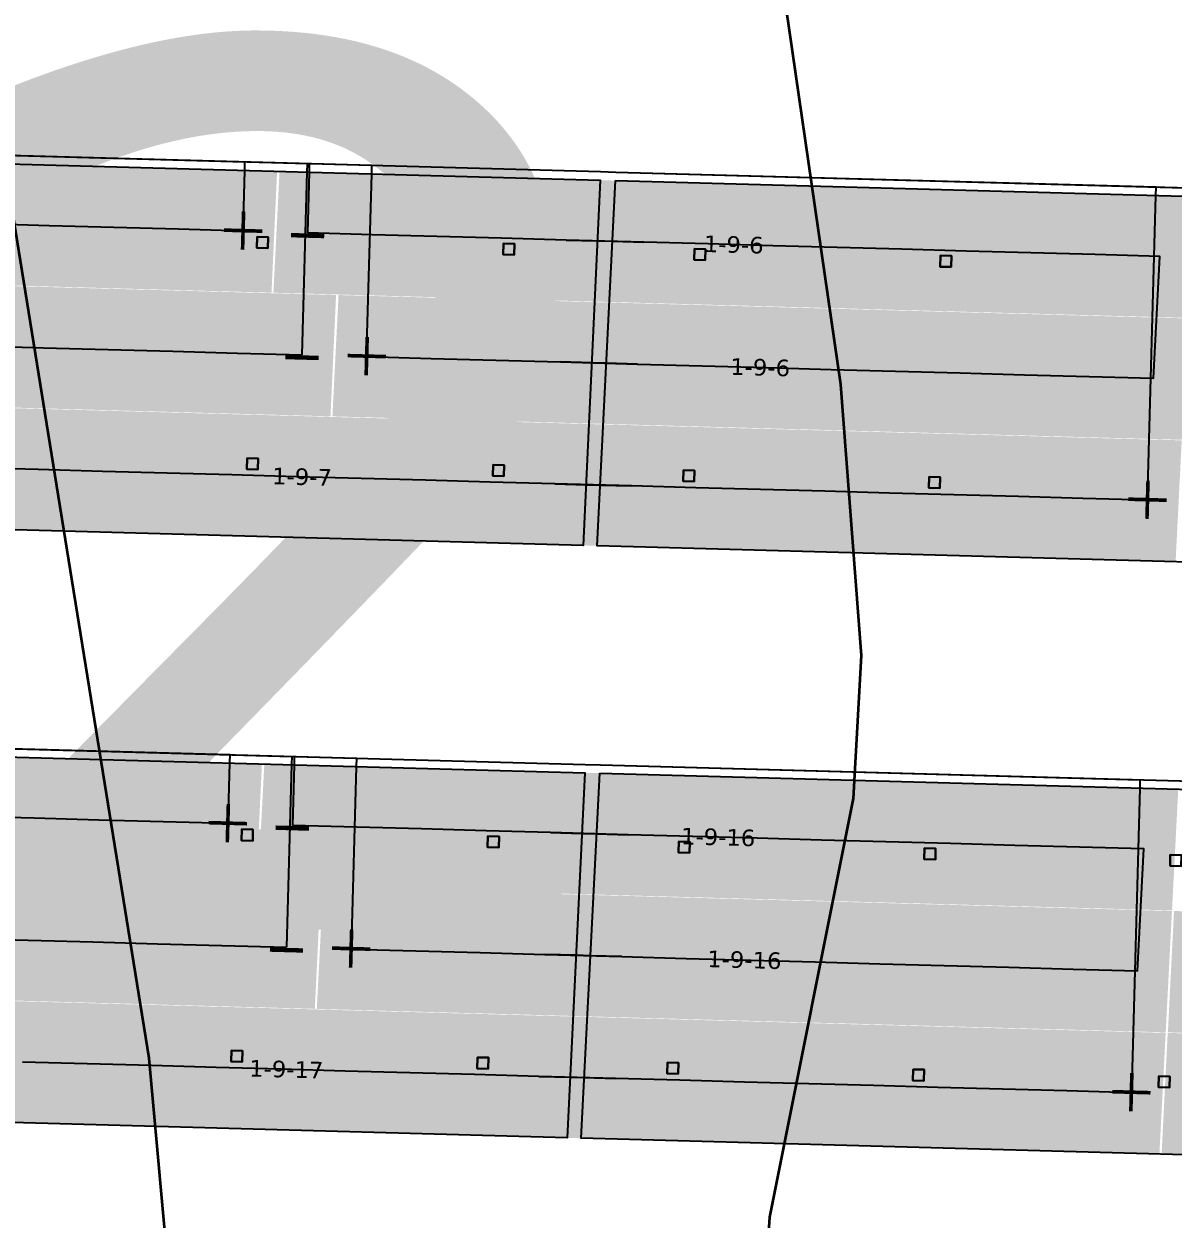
# Model space of a CAD drawing. Header units: metres. Extents: x 1477905 to 1478744, y 4202276 to 4202610.
# Drawn here: x 1478261.67 to 1478282.48, y 4202379.04 to 4202400.69 of the extents above; entities that cross this region are included whole.
import ezdxf

# ---------------------------------------------------------------- set-up
doc = ezdxf.new("R2010")
doc.units = ezdxf.units.M
doc.layers.add('Nouveau Terrain - CN - Courbes', color=22, linetype='Continuous', lineweight=0)
for name, color, linetype in [('PVcase DC Extensions', 170, 'Continuous'), ('PVcase Device Coloring', 7, 'Continuous'), ('PVcase Polarity Symbols', 7, 'Continuous'), ('PVcase Poles', 7, 'Continuous'), ('PVcase PV Modules (full frames)', 142, 'Continuous'), ('PVcase PV Modules (optimised)', 142, 'Continuous'), ('PVcase String Cables', 150, 'Continuous'), ('PVcase Stringing Numbers', 7, 'Continuous'), ('PVcase Strings', 92, 'Continuous'), ('PVCasePVAreaInfoNumbers', 1, 'Continuous')]:
    doc.layers.add(name, color=color, linetype=linetype)
doc.styles.get("Standard").update_dxf_attribs({"font": 'verdana.ttf'})
doc.styles.add('UBS-Style de texte', font='verdana.ttf')

# ---------------------------------------------------------------- blocks, each defined once
blk = doc.blocks.new('3P18@15DEG F FX ID1 PVBlock')
at = {"layer": 'PVcase PV Modules (optimised)', "color": 0}
blk.add_polyline3d([(0, 0, 1.773945735132677), (21.06698842950539, -0.5810537936249766, 1.773945735132684), (20.88445742833417, -7.198992669318528, 7.019385073192552e-15), (-0.1825310011712116, -6.617938875693552, 0)], close=True, dxfattribs=at)

msp = doc.modelspace()

# ---------------------------------------------------------------- hatches: boundary and pattern name
at = {"layer": 'PVcase Device Coloring', "true_color": 0x1eec00, "transparency": 33554582}
for points in [[(1478251.084950937, 4202398.439593007), (1478250.983785321, 4202396.241167466), (1478266.15206338, 4202395.822807455), (1478266.253228995, 4202398.021232996)], [(1478266.29784465, 4202398.020002441), (1478266.186716867, 4202395.821851669), (1478282.746284756, 4202395.365118149), (1478282.85741254, 4202397.563268921)], [(1478250.983341223, 4202396.231516782), (1478250.882175607, 4202394.033091241), (1478267.220236056, 4202393.582467175), (1478267.321401672, 4202395.780892716)], [(1478267.366017326, 4202395.77966216), (1478267.254889543, 4202393.581511388), (1478282.634669142, 4202393.157317899), (1478282.745796926, 4202395.355468672)], [(1478250.887454143, 4202394.023282722), (1478250.776326359, 4202391.825131949), (1478282.523053528, 4202390.949517651), (1478282.634181311, 4202393.147668423)], [(1478250.81749652, 4202387.706775548), (1478250.712389535, 4202385.508458715), (1478265.873321465, 4202385.09030132), (1478265.978428449, 4202387.288618153)], [(1478266.022272457, 4202387.28740888), (1478265.908593623, 4202385.089328469), (1478282.45790673, 4202384.632877791), (1478282.571585564, 4202386.830958202)], [(1478250.711928135, 4202385.498808509), (1478250.60682115, 4202383.300491676), (1478266.936968934, 4202382.85008585), (1478267.042075919, 4202385.048402683)], [(1478267.085919927, 4202385.047193411), (1478266.972241092, 4202382.849113), (1478282.343728866, 4202382.425148212), (1478282.457407701, 4202384.623228624)], [(1478282.494430294, 4202384.622207494), (1478282.38383983, 4202382.424041902), (1478298.912886723, 4202381.96815019), (1478299.023477187, 4202384.166315782)], [(1478250.611329573, 4202383.290704396), (1478250.497650739, 4202381.092623984), (1478282.229551002, 4202380.217418633), (1478282.343229837, 4202382.415499045)], [(1478282.38025243, 4202382.414477915), (1478282.269661966, 4202380.216312323), (1478313.990226326, 4202379.341419629), (1478314.10081679, 4202381.539585221)]]:
    msp.add_hatch(color=3, dxfattribs=at).paths.add_polyline_path(points, flags=0)

# ---------------------------------------------------------------- linework, layer by layer
at = {"layer": 'Nouveau Terrain - CN - Courbes', "linetype": 'Continuous', "lineweight": 35}
for points in [[(1478274.491827149, 4202368.884375897, 76), (1478275.174099239, 4202379.075493807, 76), (1478276.688279555, 4202386.659329978, 76), (1478276.832508674, 4202389.248323165, 76), (1478276.459085362, 4202394.157948919, 76), (1478275.122142897, 4202403.409268691, 76), (1478275.052039215, 4202406.263557786, 76), (1478276.401680697, 4202412.448980823, 76), (1478277.765750037, 4202417.86942627, 76), (1478278.28003969, 4202422.873244626, 76), (1478277.634686874, 4202428.01740756, 76), (1478275.605451529, 4202434.502783332, 76), (1478269.576517055, 4202449.296965529, 76), (1478268.865108078, 4202451.034245629, 76), (1478269.018018451, 4202452.190284532, 76), (1478269.787463394, 4202452.745082115, 76), (1478271.023649116, 4202453.089732643, 76), (1478272.949766463, 4202454.442999778, 76), (1478276.007202889, 4202457.539804964, 76), (1478277.906136663, 4202458.589296035, 76), (1478280.02114222, 4202459.728481387, 76), (1478286.967971817, 4202464.60246154, 76), (1478290.660439321, 4202467.606276185, 76), (1478293.105711075, 4202470.735649579, 76)], [(1478259.437868015, 4202334.445614603, 77), (1478266.489047366, 4202336.431801436, 77), (1478269.585561211, 4202341.289912271, 77), (1478270.161716645, 4202344.097907733, 77), (1478266.819093291, 4202357.256583123, 77), (1478263.504413528, 4202368.238781958, 77), (1478263.3185461, 4202369.548647243, 77), (1478263.704741648, 4202374.538049341, 77), (1478264.331110501, 4202377.634677306, 77), (1478263.9345107, 4202381.957326699, 77), (1478262.232380971, 4202392.503209556, 77), (1478260.920534888, 4202400.6297164, 77)]]:
    msp.add_polyline3d(points, dxfattribs=at)
at = {"layer": 'PVcase DC Extensions'}
for points in [[(1478271.486113456, 4202396.776295614, 78.86062329258188), (1478272.051558141, 4202396.760699943, 78.82166070343132), (1478272.326456111, 4202396.753117914, 78.8020539912867), (1478272.891159246, 4202396.737542699, 78.75350728661053)], [(1478272.779543631, 4202394.52974245, 78.16350388316275), (1478272.214840497, 4202394.545317668, 78.21205058857666), (1478271.949948426, 4202394.552623721, 78.23088252678833), (1478271.384503741, 4202394.56821939, 78.26984511519805)], [(1478271.282894027, 4202392.360143166, 77.67906693805), (1478271.848338712, 4202392.344547494, 77.64010434890089), (1478272.103224883, 4202392.337517417, 77.6220471848963), (1478272.667928017, 4202392.321942201, 77.57350047996754)], [(1478271.206783396, 4202386.043805701, 78.87113040089292), (1478271.771954232, 4202386.028217584, 78.82837601340891), (1478272.043364134, 4202386.020731761, 78.80414077982917), (1478272.607851071, 4202386.005162508, 78.75313983325)], [(1478272.493673207, 4202383.797432929, 78.16336231386299), (1478271.929186271, 4202383.813002182, 78.21436326044216), (1478271.666385847, 4202383.820250546, 78.23788395527299), (1478271.101215011, 4202383.835838662, 78.28063834254647)], [(1478270.995646626, 4202381.627871622, 77.69014628415842), (1478271.560817462, 4202381.612283505, 77.64739189663284), (1478271.815008407, 4202381.605272603, 77.62458574107616), (1478272.379495344, 4202381.58970335, 77.5735847947489)]]:
    msp.add_polyline3d(points, dxfattribs=at)
at = {"layer": 'PVcase Poles'}
for points in [[(1478265.888481296, 4202396.634762306, 75.69520534668729), (1478265.893995448, 4202396.834686277, 75.69520534668729), (1478265.893995448, 4202396.834686277, 79.22003914864058), (1478265.888481296, 4202396.634762306, 79.16632233345072), (1478265.888481296, 4202396.634762306, 75.69520534668729), (1478266.088405267, 4202396.629248153, 75.69520534668729), (1478266.088405267, 4202396.629248153, 79.15254635216309), (1478265.888481296, 4202396.634762306, 79.16632233345072), (1478266.088405267, 4202396.629248153, 79.15254635216309), (1478266.093919419, 4202396.829172125, 79.20626316735293), (1478266.093919419, 4202396.829172125, 75.69520534668729), (1478266.088405267, 4202396.629248153, 75.69520534668729), (1478266.093919419, 4202396.829172125, 75.69520534668729), (1478265.893995448, 4202396.834686277, 75.69520534668729), (1478266.093919419, 4202396.829172125, 75.69520534668729), (1478266.093919419, 4202396.829172125, 79.20626316735293), (1478265.893995448, 4202396.834686277, 79.22003914864058)], [(1478270.345222561, 4202396.511839828, 75.38963952060847), (1478270.350736714, 4202396.711763799, 75.38963952060847), (1478270.350736714, 4202396.711763799, 78.91294248611875), (1478270.345222561, 4202396.511839828, 78.8592256709289), (1478270.345222561, 4202396.511839828, 75.38963952060847), (1478270.545146532, 4202396.506325675, 75.38963952060847), (1478270.545146532, 4202396.506325675, 78.84544968964126), (1478270.345222561, 4202396.511839828, 78.8592256709289), (1478270.545146532, 4202396.506325675, 78.84544968964126), (1478270.550660684, 4202396.706249647, 78.89916650483111), (1478270.550660684, 4202396.706249647, 75.38963952060847), (1478270.545146532, 4202396.506325675, 75.38963952060847), (1478270.550660684, 4202396.706249647, 75.38963952060847), (1478270.350736714, 4202396.711763799, 75.38963952060847), (1478270.550660684, 4202396.706249647, 75.38963952060847), (1478270.550660684, 4202396.706249647, 78.89916650483111), (1478270.350736714, 4202396.711763799, 78.91294248611875)], [(1478273.807366397, 4202396.416349586, 75.15224450205777), (1478273.812880549, 4202396.616273558, 75.15224450205777), (1478273.812880549, 4202396.616273558, 78.64827419650487), (1478273.807366397, 4202396.416349586, 78.59448684207152), (1478273.807366397, 4202396.416349586, 75.15224450205777), (1478274.007290367, 4202396.410835434, 75.15224450205777), (1478274.007290367, 4202396.410835434, 78.57729966984452), (1478273.807366397, 4202396.416349586, 78.59448684207152), (1478274.007290367, 4202396.410835434, 78.57729966984452), (1478274.01280452, 4202396.610759405, 78.63108702427787), (1478274.01280452, 4202396.610759405, 75.15224450205777), (1478274.007290367, 4202396.410835434, 75.15224450205777), (1478274.01280452, 4202396.610759405, 75.15224450205777), (1478273.812880549, 4202396.616273558, 75.15224450205777), (1478274.01280452, 4202396.610759405, 75.15224450205777), (1478274.01280452, 4202396.610759405, 78.63108702427787), (1478273.812880549, 4202396.616273558, 78.64827419650487)], [(1478278.258262883, 4202396.293588315, 74.82394346450528), (1478278.263777036, 4202396.493512287, 74.82394346450528), (1478278.263777036, 4202396.493512287, 78.26563711679805), (1478278.258262883, 4202396.293588315, 78.21184976236468), (1478278.258262883, 4202396.293588315, 74.82394346450528), (1478278.458186854, 4202396.288074163, 74.82394346450528), (1478278.458186854, 4202396.288074163, 78.1946625901377), (1478278.258262883, 4202396.293588315, 78.21184976236468), (1478278.458186854, 4202396.288074163, 78.1946625901377), (1478278.463701006, 4202396.487998134, 78.24844994457105), (1478278.463701006, 4202396.487998134, 74.82394346450528), (1478278.458186854, 4202396.288074163, 74.82394346450528), (1478278.463701006, 4202396.487998134, 74.82394346450528), (1478278.263777036, 4202396.493512287, 74.82394346450528), (1478278.463701006, 4202396.487998134, 74.82394346450528), (1478278.463701006, 4202396.487998134, 78.24844994457105), (1478278.263777036, 4202396.493512287, 78.26563711679805)], [(1478265.704069756, 4202392.627323261, 75.75111028399824), (1478265.709583908, 4202392.827247233, 75.75111028399824), (1478265.709583908, 4202392.827247233, 78.14783543204108), (1478265.704069756, 4202392.627323261, 78.09411861685123), (1478265.704069756, 4202392.627323261, 75.75111028399824), (1478265.903993727, 4202392.621809109, 75.75111028399824), (1478265.903993727, 4202392.621809109, 78.08034263556358), (1478265.704069756, 4202392.627323261, 78.09411861685123), (1478265.903993727, 4202392.621809109, 78.08034263556358), (1478265.909507879, 4202392.821733081, 78.13405945075344), (1478265.909507879, 4202392.821733081, 75.75111028399824), (1478265.903993727, 4202392.621809109, 75.75111028399824), (1478265.909507879, 4202392.821733081, 75.75111028399824), (1478265.709583908, 4202392.827247233, 75.75111028399824), (1478265.909507879, 4202392.821733081, 75.75111028399824), (1478265.909507879, 4202392.821733081, 78.13405945075344), (1478265.709583908, 4202392.827247233, 78.14783543204108)], [(1478270.160811021, 4202392.504400783, 75.44167463380818), (1478270.166325174, 4202392.704324755, 75.44167463380818), (1478270.166325174, 4202392.704324755, 77.84073876949063), (1478270.160811021, 4202392.504400783, 77.78702195430078), (1478270.160811021, 4202392.504400783, 75.44167463380818), (1478270.360734992, 4202392.498886631, 75.44167463380818), (1478270.360734992, 4202392.498886631, 77.77324597301315), (1478270.160811021, 4202392.504400783, 77.78702195430078), (1478270.360734992, 4202392.498886631, 77.77324597301315), (1478270.366249145, 4202392.698810603, 77.82696278820299), (1478270.366249145, 4202392.698810603, 75.44167463380818), (1478270.360734992, 4202392.498886631, 75.44167463380818), (1478270.366249145, 4202392.698810603, 75.44167463380818), (1478270.166325174, 4202392.704324755, 75.44167463380818), (1478270.366249145, 4202392.698810603, 75.44167463380818), (1478270.366249145, 4202392.698810603, 77.82696278820299), (1478270.166325174, 4202392.704324755, 77.84073876949063)], [(1478273.604795142, 4202392.409411409, 75.20199407761773), (1478273.610309294, 4202392.609335381, 75.20199407761773), (1478273.610309294, 4202392.609335381, 77.57747661780027), (1478273.604795142, 4202392.409411409, 77.52368926336692), (1478273.604795142, 4202392.409411409, 75.20199407761773), (1478273.804719113, 4202392.403897257, 75.20199407761773), (1478273.804719113, 4202392.403897257, 77.50650209113992), (1478273.604795142, 4202392.409411409, 77.52368926336692), (1478273.804719113, 4202392.403897257, 77.50650209113992), (1478273.810233265, 4202392.603821228, 77.56028944557328), (1478273.810233265, 4202392.603821228, 75.20199407761773), (1478273.804719113, 4202392.403897257, 75.20199407761773), (1478273.810233265, 4202392.603821228, 75.20199407761773), (1478273.610309294, 4202392.609335381, 75.20199407761773), (1478273.810233265, 4202392.603821228, 75.20199407761773), (1478273.810233265, 4202392.603821228, 77.56028944557328), (1478273.610309294, 4202392.609335381, 77.57747661780027)], [(1478278.055691629, 4202392.286650138, 74.86345143244085), (1478278.061205781, 4202392.48657411, 74.86345143244085), (1478278.061205781, 4202392.48657411, 77.19483953809345), (1478278.055691629, 4202392.286650138, 77.1410521836601), (1478278.055691629, 4202392.286650138, 74.86345143244085), (1478278.255615599, 4202392.281135986, 74.86345143244085), (1478278.255615599, 4202392.281135986, 77.1238650114331), (1478278.055691629, 4202392.286650138, 77.1410521836601), (1478278.255615599, 4202392.281135986, 77.1238650114331), (1478278.261129752, 4202392.481059957, 77.17765236586645), (1478278.261129752, 4202392.481059957, 74.86345143244085), (1478278.255615599, 4202392.281135986, 74.86345143244085), (1478278.261129752, 4202392.481059957, 74.86345143244085), (1478278.061205781, 4202392.48657411, 74.86345143244085), (1478278.261129752, 4202392.481059957, 74.86345143244085), (1478278.261129752, 4202392.481059957, 77.17765236586645), (1478278.061205781, 4202392.48657411, 77.19483953809345)], [(1478265.611457371, 4202385.902208787, 75.82054846016436), (1478265.616971523, 4202386.102132759, 75.82054846016436), (1478265.616971523, 4202386.102132759, 79.26804642139402), (1478265.611457371, 4202385.902208787, 79.21430357807394), (1478265.611457371, 4202385.902208787, 75.82054846016436), (1478265.811381341, 4202385.896694635, 75.82054846016436), (1478265.811381341, 4202385.896694635, 79.199179607846), (1478265.611457371, 4202385.902208787, 79.21430357807394), (1478265.811381341, 4202385.896694635, 79.199179607846), (1478265.816895494, 4202386.096618607, 79.2529224511661), (1478265.816895494, 4202386.096618607, 75.82054846016436), (1478265.811381341, 4202385.896694635, 75.82054846016436), (1478265.816895494, 4202386.096618607, 75.82054846016436), (1478265.616971523, 4202386.102132759, 75.82054846016436), (1478265.816895494, 4202386.096618607, 75.82054846016436), (1478265.816895494, 4202386.096618607, 79.2529224511661), (1478265.616971523, 4202386.102132759, 79.26804642139402)], [(1478270.066040197, 4202385.779345841, 75.48221739581969), (1478270.07155435, 4202385.979269813, 75.48221739581969), (1478270.07155435, 4202385.979269813, 78.93106342869086), (1478270.066040197, 4202385.779345841, 78.87732058537078), (1478270.066040197, 4202385.779345841, 75.48221739581969), (1478270.265964168, 4202385.773831689, 75.48221739581969), (1478270.265964168, 4202385.773831689, 78.86219661514285), (1478270.066040197, 4202385.779345841, 78.87732058537078), (1478270.265964168, 4202385.773831689, 78.86219661514285), (1478270.27147832, 4202385.97375566, 78.91593945846294), (1478270.27147832, 4202385.97375566, 75.48221739581969), (1478270.265964168, 4202385.773831689, 75.48221739581969), (1478270.27147832, 4202385.97375566, 75.48221739581969), (1478270.07155435, 4202385.979269813, 75.48221739581969), (1478270.27147832, 4202385.97375566, 75.48221739581969), (1478270.27147832, 4202385.97375566, 78.91593945846294), (1478270.07155435, 4202385.979269813, 78.93106342869086)], [(1478273.523437321, 4202385.68398652, 75.21830476886996), (1478273.528951474, 4202385.883910492, 75.21830476886996), (1478273.528951474, 4202385.883910492, 78.64390364883826), (1478273.523437321, 4202385.68398652, 78.59009569392141), (1478273.523437321, 4202385.68398652, 75.21830476886996), (1478273.723361292, 4202385.678472368, 75.21830476886996), (1478273.723361292, 4202385.678472368, 78.57203272186723), (1478273.523437321, 4202385.68398652, 78.59009569392141), (1478273.723361292, 4202385.678472368, 78.57203272186723), (1478273.728875444, 4202385.87839634, 78.62584067678408), (1478273.728875444, 4202385.87839634, 75.21830476886996), (1478273.723361292, 4202385.678472368, 75.21830476886996), (1478273.728875444, 4202385.87839634, 75.21830476886996), (1478273.528951474, 4202385.883910492, 75.21830476886996), (1478273.728875444, 4202385.87839634, 75.21830476886996), (1478273.728875444, 4202385.87839634, 78.62584067678408), (1478273.528951474, 4202385.883910492, 78.64390364883826)], [(1478277.972629773, 4202385.561272249, 74.849744446118), (1478277.978143926, 4202385.76119622, 74.849744446118), (1478277.978143926, 4202385.76119622, 78.24192264331506), (1478277.972629773, 4202385.561272249, 78.18811468839822), (1478277.972629773, 4202385.561272249, 74.849744446118), (1478278.172553744, 4202385.555758096, 74.849744446118), (1478278.172553744, 4202385.555758096, 78.17005171634403), (1478277.972629773, 4202385.561272249, 78.18811468839822), (1478278.172553744, 4202385.555758096, 78.17005171634403), (1478278.178067897, 4202385.755682068, 78.22385967126088), (1478278.178067897, 4202385.755682068, 74.849744446118), (1478278.172553744, 4202385.555758096, 74.849744446118), (1478278.178067897, 4202385.755682068, 74.849744446118), (1478277.978143926, 4202385.76119622, 74.849744446118), (1478278.178067897, 4202385.755682068, 74.849744446118), (1478278.178067897, 4202385.755682068, 78.22385967126088), (1478277.978143926, 4202385.76119622, 78.24192264331506)], [(1478282.421822226, 4202385.438557976, 74.42794164232667), (1478282.427336378, 4202385.638481948, 74.42794164232667), (1478282.427336378, 4202385.638481948, 77.83994163751979), (1478282.421822226, 4202385.438557976, 77.78613368260294), (1478282.421822226, 4202385.438557976, 74.42794164232667), (1478282.621746197, 4202385.433043824, 74.42794164232667), (1478282.621746197, 4202385.433043824, 77.76807071054876), (1478282.421822226, 4202385.438557976, 77.78613368260294), (1478282.621746197, 4202385.433043824, 77.76807071054876), (1478282.627260349, 4202385.632967795, 77.8218786654656), (1478282.627260349, 4202385.632967795, 74.42794164232667), (1478282.621746197, 4202385.433043824, 74.42794164232667), (1478282.627260349, 4202385.632967795, 74.42794164232667), (1478282.427336378, 4202385.638481948, 74.42794164232667), (1478282.627260349, 4202385.632967795, 74.42794164232667), (1478282.627260349, 4202385.632967795, 77.8218786654656), (1478282.427336378, 4202385.638481948, 77.83994163751979)], [(1478265.419861237, 4202381.894967903, 75.86813577570847), (1478265.425375389, 4202382.094891875, 75.86813577570847), (1478265.425375389, 4202382.094891875, 78.196361982322), (1478265.419861237, 4202381.894967903, 78.14261913900192), (1478265.419861237, 4202381.894967903, 75.86813577570847), (1478265.619785208, 4202381.889453751, 75.86813577570847), (1478265.619785208, 4202381.889453751, 78.12749516877399), (1478265.419861237, 4202381.894967903, 78.14261913900192), (1478265.619785208, 4202381.889453751, 78.12749516877399), (1478265.62529936, 4202382.089377723, 78.18123801209408), (1478265.62529936, 4202382.089377723, 75.86813577570847), (1478265.619785208, 4202381.889453751, 75.86813577570847), (1478265.62529936, 4202382.089377723, 75.86813577570847), (1478265.425375389, 4202382.094891875, 75.86813577570847), (1478265.62529936, 4202382.089377723, 75.86813577570847), (1478265.62529936, 4202382.089377723, 78.18123801209408), (1478265.425375389, 4202382.094891875, 78.196361982322)], [(1478269.874444064, 4202381.772104957, 75.48914113899878), (1478269.879958216, 4202381.972028929, 75.48914113899878), (1478269.879958216, 4202381.972028929, 77.85937898961885), (1478269.874444064, 4202381.772104957, 77.80563614629877), (1478269.874444064, 4202381.772104957, 75.48914113899878), (1478270.074368034, 4202381.766590805, 75.48914113899878), (1478270.074368034, 4202381.766590805, 77.79051217607083), (1478269.874444064, 4202381.772104957, 77.80563614629877), (1478270.074368034, 4202381.766590805, 77.79051217607083), (1478270.079882187, 4202381.966514776, 77.84425501939093), (1478270.079882187, 4202381.966514776, 75.48914113899878), (1478270.074368034, 4202381.766590805, 75.48914113899878), (1478270.079882187, 4202381.966514776, 75.48914113899878), (1478269.879958216, 4202381.972028929, 75.48914113899878), (1478270.079882187, 4202381.966514776, 75.48914113899878), (1478270.079882187, 4202381.966514776, 77.84425501939093), (1478269.879958216, 4202381.972028929, 77.85937898961885)], [(1478273.316215839, 4202381.677176602, 75.19498690464181), (1478273.321729991, 4202381.877100574, 75.19498690464181), (1478273.321729991, 4202381.877100574, 77.57351602691618), (1478273.316215839, 4202381.677176602, 77.51970807199933), (1478273.316215839, 4202381.677176602, 75.19498690464181), (1478273.51613981, 4202381.67166245, 75.19498690464181), (1478273.51613981, 4202381.67166245, 77.50164509994515), (1478273.316215839, 4202381.677176602, 77.51970807199933), (1478273.51613981, 4202381.67166245, 77.50164509994515), (1478273.521653962, 4202381.871586422, 77.555453054862), (1478273.521653962, 4202381.871586422, 75.19498690464181), (1478273.51613981, 4202381.67166245, 75.19498690464181), (1478273.521653962, 4202381.871586422, 75.19498690464181), (1478273.321729991, 4202381.877100574, 75.19498690464181), (1478273.521653962, 4202381.871586422, 75.19498690464181), (1478273.521653962, 4202381.871586422, 77.555453054862), (1478273.321729991, 4202381.877100574, 77.57351602691618)], [(1478277.765408291, 4202381.55446233, 74.80358099881347), (1478277.770922443, 4202381.754386302, 74.80358099881347), (1478277.770922443, 4202381.754386302, 77.17153502139298), (1478277.765408291, 4202381.55446233, 77.11772706647614), (1478277.765408291, 4202381.55446233, 74.80358099881347), (1478277.965332262, 4202381.548948178, 74.80358099881347), (1478277.965332262, 4202381.548948178, 77.09966409442195), (1478277.765408291, 4202381.55446233, 77.11772706647614), (1478277.965332262, 4202381.548948178, 77.09966409442195), (1478277.970846414, 4202381.74887215, 77.1534720493388), (1478277.970846414, 4202381.74887215, 74.80358099881347), (1478277.965332262, 4202381.548948178, 74.80358099881347), (1478277.970846414, 4202381.74887215, 74.80358099881347), (1478277.770922443, 4202381.754386302, 74.80358099881347), (1478277.970846414, 4202381.74887215, 74.80358099881347), (1478277.970846414, 4202381.74887215, 77.1534720493388), (1478277.770922443, 4202381.754386302, 77.17153502139298)], [(1478282.214600743, 4202381.431748058, 74.39244495158758), (1478282.220114896, 4202381.631672029, 74.39244495158758), (1478282.220114896, 4202381.631672029, 76.76955401561699), (1478282.214600743, 4202381.431748058, 76.71574606070014), (1478282.214600743, 4202381.431748058, 74.39244495158758), (1478282.414524714, 4202381.426233905, 74.39244495158758), (1478282.414524714, 4202381.426233905, 76.69768308864596), (1478282.214600743, 4202381.431748058, 76.71574606070014), (1478282.414524714, 4202381.426233905, 76.69768308864596), (1478282.420038866, 4202381.626157877, 76.75149104356281), (1478282.420038866, 4202381.626157877, 74.39244495158758), (1478282.414524714, 4202381.426233905, 74.39244495158758), (1478282.420038866, 4202381.626157877, 74.39244495158758), (1478282.220114896, 4202381.631672029, 74.39244495158758), (1478282.420038866, 4202381.626157877, 74.39244495158758), (1478282.420038866, 4202381.626157877, 76.75149104356281), (1478282.220114896, 4202381.631672029, 76.76955401561699)]]:
    msp.add_polyline3d(points, dxfattribs=at)
at = {"layer": 'PVcase String Cables'}
for points in [[(1478198.077150993, 4202400.051671227, 82.4344724323605), (1478197.653434403, 4202400.063357859, 82.44631280451883), (1478197.653434403, 4202400.063357859, 79.01792966837591), (1478196.495855654, 4202400.095285323, 79.04914734334491), (1478196.422186213, 4202397.412268665, 78.99032250332476), (1478196.348516772, 4202394.729252008, 78.93487078461047), (1478196.274847331, 4202392.046235351, 78.88043313743755), (1478196.20117789, 4202389.363218693, 78.82818055881437), (1478197.360476769, 4202389.331243786, 78.7938298726149), (1478197.360476769, 4202389.331243786, 82.22284856534971), (1478207.869870864, 4202389.041381605, 81.9114971983609), (1478208.119682573, 4202389.034491487, 81.90408756729957), (1478229.178830289, 4202388.45365396, 81.3291525856477), (1478229.42997236, 4202388.446727148, 81.32242218914409), (1478250.488723002, 4202387.865900573, 80.7331116535981), (1478250.82466167, 4202387.856634966, 80.71148279895014), (1478265.395172799, 4202387.454762119, 79.60924390641031), (1478265.391037184, 4202387.304819136, 79.60901472616615), (1478265.360704122, 4202386.205047852, 79.31337816347273)], [(1478198.077150993, 4202400.051671227, 82.4344724323605), (1478197.653434403, 4202400.063357859, 82.44631280451883), (1478197.653434403, 4202400.063357859, 79.01792966837591), (1478196.495855654, 4202400.095285323, 79.04914734334491), (1478196.422186213, 4202397.412268665, 78.99032250332476), (1478196.348516772, 4202394.729252008, 78.93487078461047), (1478196.274847331, 4202392.046235351, 78.88043313743755), (1478196.20117789, 4202389.363218693, 78.82818055881437), (1478197.360476769, 4202389.331243786, 78.7938298726149), (1478197.360476769, 4202389.331243786, 82.22284856534971), (1478207.869870864, 4202389.041381605, 81.9114971983609), (1478208.119682573, 4202389.034491487, 81.90408756729957), (1478229.178830289, 4202388.45365396, 81.3291525856486), (1478229.42997236, 4202388.446727149, 81.322422189145), (1478250.488723002, 4202387.865900574, 80.73311165359901), (1478250.82466167, 4202387.856634967, 80.71148279895351), (1478266.519752706, 4202387.423744805, 79.52417100119361), (1478266.515617092, 4202387.27380182, 79.52394182094302), (1478266.424351592, 4202383.964832382, 78.63443655246488)], [(1478198.077150993, 4202400.051671227, 82.4344724323605), (1478197.653434403, 4202400.063357859, 82.44631280451883), (1478197.653434403, 4202400.063357859, 79.01792966837591), (1478196.495855654, 4202400.095285323, 79.04914734334491), (1478196.422186213, 4202397.412268665, 78.99032250333144), (1478196.348516772, 4202394.729252008, 78.93487078461047), (1478196.274847331, 4202392.046235351, 78.88043313743755), (1478196.20117789, 4202389.363218693, 78.82818055882113), (1478197.360476769, 4202389.331243786, 78.7938298726149), (1478197.360476769, 4202389.331243786, 82.22284856534971), (1478207.869870864, 4202389.041381603, 81.91149719835896), (1478208.119682572, 4202389.034491485, 81.90408756730415), (1478229.178830289, 4202388.453653954, 81.32915258564874), (1478229.42997236, 4202388.446727143, 81.32242218914512), (1478250.488723002, 4202387.865900563, 80.73311165360107), (1478250.82466167, 4202387.856634957, 80.71148279895168), (1478271.831672875, 4202387.277235416, 79.12233163175424), (1478272.107953046, 4202387.269615264, 79.09774068991116), (1478293.089544215, 4202386.690916839, 77.2020705859314), (1478293.339238852, 4202386.68402995, 77.17978794884039), (1478297.380639609, 4202386.572563082, 76.83608099701873), (1478297.376503995, 4202386.422620102, 76.83579155439061), (1478297.346170932, 4202385.322848818, 76.53993327863292)], [(1478198.077150993, 4202400.051671227, 82.4344724323605), (1478197.653434403, 4202400.063357859, 82.44631280451883), (1478197.653434403, 4202400.063357859, 79.01792966837591), (1478196.495855654, 4202400.095285323, 79.04914734334491), (1478196.422186213, 4202397.412268665, 78.99032250332476), (1478196.348516772, 4202394.729252008, 78.93487078461047), (1478196.274847331, 4202392.046235351, 78.88043313743037), (1478196.20117789, 4202389.363218693, 78.82818055880762), (1478197.360476769, 4202389.331243786, 78.7938298726149), (1478197.360476769, 4202389.331243786, 82.22284856534971), (1478207.869870864, 4202389.041381603, 81.91149719835896), (1478208.119682572, 4202389.034491485, 81.90408756730415), (1478229.178830289, 4202388.453653954, 81.32915258564874), (1478229.42997236, 4202388.446727143, 81.32242218914512), (1478250.488723002, 4202387.865900563, 80.73311165360107), (1478250.82466167, 4202387.856634956, 80.71148279894832), (1478271.831672875, 4202387.277235415, 79.12233163175087), (1478272.107953046, 4202387.269615264, 79.09774068991116), (1478293.089544215, 4202386.690916839, 77.2020705859314), (1478293.339238852, 4202386.68402995, 77.17978794884039), (1478298.498835768, 4202386.541721839, 76.74098233783238), (1478298.494700154, 4202386.391778858, 76.74069289520425), (1478298.403434653, 4202383.08280942, 75.85052054104145)], [(1478198.077150993, 4202400.051671227, 82.4344724323605), (1478197.653434403, 4202400.063357859, 82.44631280451883), (1478197.653434403, 4202400.063357859, 79.01792966837591), (1478196.495855654, 4202400.095285323, 79.04914734334491), (1478196.422186213, 4202397.412268665, 78.99032250333144), (1478196.348516772, 4202394.729252007, 78.93487078459047), (1478196.274847331, 4202392.04623535, 78.8804331374196), (1478196.20117789, 4202389.363218692, 78.82818055880033), (1478197.360476769, 4202389.331243785, 78.7938298725941), (1478197.360476769, 4202389.331243785, 82.22284856534873), (1478207.869870864, 4202389.041381602, 81.91149719835798), (1478208.119682572, 4202389.034491484, 81.90408756730325), (1478229.178830289, 4202388.453653953, 81.32915258564786), (1478229.42997236, 4202388.446727142, 81.3224221891442), (1478250.488723002, 4202387.865900563, 80.73311165360107), (1478250.82466167, 4202387.856634956, 80.71148279894832), (1478271.831672875, 4202387.277235415, 79.12233163175087), (1478272.107953046, 4202387.269615264, 79.09774068991116), (1478293.089544215, 4202386.690916839, 77.2020705859314), (1478293.339238852, 4202386.68402995, 77.17978794884039), (1478299.667175425, 4202386.509497575, 76.64161915011414), (1478299.66303981, 4202386.359554594, 76.64132970748203), (1478299.57177431, 4202383.050585157, 75.75115735355197)], [(1478198.077150993, 4202400.051671227, 82.4344724323605), (1478197.653434403, 4202400.063357859, 82.44631280451883), (1478197.653434403, 4202400.063357859, 79.01792966837591), (1478196.495855654, 4202400.095285323, 79.04914734334491), (1478196.422186213, 4202397.412268665, 78.99032250333144), (1478196.348516772, 4202394.729252007, 78.93487078459047), (1478196.274847331, 4202392.04623535, 78.8804331374196), (1478196.20117789, 4202389.363218692, 78.82818055880033), (1478197.360476769, 4202389.331243785, 78.7938298725941), (1478197.360476769, 4202389.331243785, 82.22284856534873), (1478207.869870864, 4202389.041381602, 81.91149719835798), (1478208.119682572, 4202389.034491484, 81.90408756730325), (1478229.178830289, 4202388.453653953, 81.32915258564786), (1478229.42997236, 4202388.446727142, 81.3224221891442), (1478250.488723002, 4202387.865900563, 80.73311165360107), (1478250.82466167, 4202387.856634956, 80.71148279894832), (1478271.831672875, 4202387.277235415, 79.12233163175087), (1478272.107953046, 4202387.269615264, 79.09774068991116), (1478293.089544215, 4202386.690916839, 77.2020705859314), (1478293.339238852, 4202386.68402995, 77.17978794884039), (1478298.548979266, 4202386.540338819, 76.7367178093005), (1478298.544843652, 4202386.390395838, 76.73642836666839), (1478298.514510589, 4202385.290624554, 76.44057009089092)], [(1478198.077150993, 4202400.051671227, 82.4344724323605), (1478197.653434403, 4202400.063357859, 82.44631280451883), (1478197.653434403, 4202400.063357859, 79.01792966837591), (1478196.495855654, 4202400.095285323, 79.04914734334491), (1478196.422186213, 4202397.412268665, 78.99032250333144), (1478196.348516772, 4202394.729252008, 78.93487078461047), (1478196.274847331, 4202392.046235351, 78.88043313743755), (1478196.20117789, 4202389.363218693, 78.82818055882113), (1478197.360476769, 4202389.331243786, 78.7938298726149), (1478197.360476769, 4202389.331243786, 82.22284856534971), (1478207.869870864, 4202389.041381605, 81.9114971983609), (1478208.119682573, 4202389.034491487, 81.90408756729957), (1478229.178830289, 4202388.45365396, 81.3291525856486), (1478229.42997236, 4202388.446727149, 81.322422189145), (1478250.488723002, 4202387.865900573, 80.7331116535981), (1478250.82466167, 4202387.856634967, 80.71148279895351), (1478267.688968561, 4202387.391496375, 79.43572144868352), (1478267.684832947, 4202387.24155339, 79.43549226843264), (1478267.593567447, 4202383.932583952, 78.54598700007958)], [(1478198.077150993, 4202400.051671227, 82.4344724323605), (1478197.653434403, 4202400.063357859, 82.44631280451883), (1478197.653434403, 4202400.063357859, 79.01792966837591), (1478196.495855654, 4202400.095285323, 79.04914734334491), (1478196.422186213, 4202397.412268666, 78.99032250334474), (1478196.348516772, 4202394.729252009, 78.93487078463045), (1478196.274847331, 4202392.046235351, 78.88043313743037), (1478196.20117789, 4202389.363218694, 78.82818055882841), (1478197.360476769, 4202389.331243787, 78.7938298726357), (1478197.360476769, 4202389.331243787, 82.22284856535069), (1478207.869870864, 4202389.041381606, 81.911497198355), (1478208.119682573, 4202389.034491488, 81.90408756730045), (1478229.178830289, 4202388.45365396, 81.3291525856486), (1478229.42997236, 4202388.446727149, 81.322422189145), (1478250.488723002, 4202387.865900574, 80.73311165359901), (1478250.82466167, 4202387.856634967, 80.71148279895351), (1478266.564388653, 4202387.42251369, 79.52079435392088), (1478266.560253039, 4202387.272570706, 79.52056517367336), (1478266.529919977, 4202386.172799421, 79.22492861072784)], [(1478198.077150993, 4202400.051671227, 82.4344724323605), (1478197.653434403, 4202400.063357859, 82.44631280451883), (1478197.653434403, 4202400.063357859, 79.01792966837591), (1478196.495855654, 4202400.095285323, 79.04914734334491), (1478196.422186213, 4202397.412268665, 78.99032250332476), (1478196.348516772, 4202394.729252008, 78.93487078461047), (1478196.274847331, 4202392.046235351, 78.88043313743037), (1478196.20117789, 4202389.363218693, 78.82818055880762), (1478197.360476769, 4202389.331243786, 78.7938298726149), (1478197.360476769, 4202389.331243786, 82.22284856534971), (1478207.869870864, 4202389.041381603, 81.91149719835896), (1478208.119682572, 4202389.034491485, 81.90408756730415), (1478229.178830289, 4202388.453653955, 81.32915258564964), (1478229.42997236, 4202388.446727144, 81.32242218914604), (1478250.488723002, 4202387.865900565, 80.7331116536029), (1478250.82466167, 4202387.856634958, 80.71148279895505), (1478271.831672875, 4202387.277235417, 79.12233163174), (1478272.107953046, 4202387.269615266, 79.09774068991985), (1478293.089544215, 4202386.690916842, 77.20207058592341), (1478293.339238852, 4202386.684029953, 77.17978794883254), (1478313.637107809, 4202386.124189438, 75.45352542582212), (1478313.632972194, 4202385.974246451, 75.45323598318194), (1478313.480774256, 4202380.456078859, 73.96874955088634)], [(1478198.077150993, 4202400.051671227, 82.4344724323605), (1478197.653434403, 4202400.063357859, 82.44631280451883), (1478197.653434403, 4202400.063357859, 79.01792966837591), (1478196.495855654, 4202400.095285323, 79.04914734334491), (1478196.422186213, 4202397.412268665, 78.99032250333144), (1478196.348516772, 4202394.729252008, 78.93487078461047), (1478196.274847331, 4202392.046235351, 78.88043313743755), (1478196.20117789, 4202389.363218693, 78.82818055882113), (1478197.360476769, 4202389.331243786, 78.7938298726149), (1478197.360476769, 4202389.331243786, 82.22284856534971), (1478207.869870864, 4202389.041381604, 81.91149719835992), (1478208.119682572, 4202389.034491486, 81.90408756730503), (1478229.178830289, 4202388.453653957, 81.32915258564505), (1478229.42997236, 4202388.446727145, 81.32242218914135), (1478250.488723002, 4202387.865900568, 80.73311165359912), (1478250.82466167, 4202387.856634961, 80.71148279894754), (1478271.831672875, 4202387.277235421, 79.12233163173923), (1478272.107953046, 4202387.26961527, 79.09774068992057), (1478283.046038053, 4202386.967929259, 78.10949339372091), (1478283.041902439, 4202386.817986276, 78.1091668824912), (1478282.8897045, 4202381.299818684, 76.6239957419447)], [(1478198.077150993, 4202400.051671227, 82.4344724323605), (1478197.653434403, 4202400.063357859, 82.44631280451883), (1478197.653434403, 4202400.063357859, 79.01792966837591), (1478196.495855654, 4202400.095285323, 79.04914734334491), (1478196.422186213, 4202397.412268665, 78.99032250332476), (1478196.348516772, 4202394.729252008, 78.93487078461047), (1478196.274847331, 4202392.046235351, 78.88043313743755), (1478196.20117789, 4202389.363218693, 78.82818055881437), (1478197.360476769, 4202389.331243786, 78.7938298726149), (1478197.360476769, 4202389.331243786, 82.22284856534971), (1478207.869870864, 4202389.041381604, 81.91149719835992), (1478208.119682572, 4202389.034491486, 81.90408756730503), (1478229.178830289, 4202388.453653957, 81.32915258564505), (1478229.42997236, 4202388.446727145, 81.32242218914135), (1478250.488723002, 4202387.865900568, 80.73311165359912), (1478250.82466167, 4202387.856634961, 80.71148279894754), (1478271.831672875, 4202387.277235421, 79.12233163173923), (1478272.107953046, 4202387.26961527, 79.09774068992057), (1478281.878237036, 4202387.000138666, 78.21500328847544), (1478281.874101421, 4202386.850195684, 78.21467677725006), (1478281.721903483, 4202381.332028092, 76.72950563670356)], [(1478265.637201502, 4202396.937615895, 79.26364900864199), (1478265.667534565, 4202398.037387178, 79.55914239199714), (1478265.67167018, 4202398.187330185, 79.55933263166904), (1478251.091847406, 4202398.58945986, 80.56397136792472), (1478250.801496759, 4202398.597468092, 80.58329593028238), (1478229.757212344, 4202399.177895672, 81.5614688579154), (1478229.472419595, 4202399.18575061, 81.57351971058873), (1478208.413211702, 4202399.766589797, 82.14624457597033), (1478208.163336505, 4202399.773481667, 82.15262321301088), (1478198.077150993, 4202400.051671227, 82.4344724323605)], [(1478266.705374179, 4202394.697275614, 78.59226568803723), (1478266.796639679, 4202398.006245052, 79.4813401612666), (1478266.800775294, 4202398.156188061, 79.48153040094145), (1478251.091847406, 4202398.58945986, 80.56397136792472), (1478250.801496759, 4202398.597468093, 80.58329593028411), (1478229.757212344, 4202399.177895672, 81.5614688579154), (1478229.472419595, 4202399.18575061, 81.57351971058873), (1478208.413211702, 4202399.766589797, 82.14624457597033), (1478208.163336505, 4202399.773481667, 82.15262321301088), (1478198.077150993, 4202400.051671227, 82.4344724323605)], [(1478297.644310215, 4202396.054819949, 76.59042894123304), (1478297.674643277, 4202397.154591233, 76.88652392153281), (1478297.678778893, 4202397.304534256, 76.88687765166283), (1478293.643611324, 4202397.415829205, 77.26640786150179), (1478293.379222683, 4202397.423121372, 77.29131872002701), (1478272.389595594, 4202398.002041435, 79.09576634995207), (1478272.109037418, 4202398.009779578, 79.11575875649477), (1478251.091847406, 4202398.58945986, 80.56397136792472), (1478250.801496759, 4202398.597468093, 80.58329593028411), (1478229.757212344, 4202399.177895672, 81.5614688579154), (1478229.472419595, 4202399.18575061, 81.57351971058873), (1478208.413211702, 4202399.766589797, 82.14624457597033), (1478208.163336505, 4202399.773481667, 82.15262321301088), (1478198.077150993, 4202400.051671227, 82.4344724323605)], [(1478298.695372479, 4202393.814951595, 75.89105001904038), (1478298.786637979, 4202397.123921034, 76.78193456424776), (1478298.790773595, 4202397.273864058, 76.7822882943824), (1478293.643611324, 4202397.415829205, 77.2664078614799), (1478293.379222683, 4202397.423121373, 77.29131872003104), (1478272.389595594, 4202398.002041435, 79.09576634995207), (1478272.109037418, 4202398.009779579, 79.11575875649773), (1478251.091847406, 4202398.589459861, 80.56397136792768), (1478250.801496759, 4202398.597468093, 80.58329593028411), (1478229.757212344, 4202399.177895672, 81.5614688579154), (1478229.472419595, 4202399.18575061, 81.57351971058873), (1478208.413211702, 4202399.766589797, 82.14624457597033), (1478208.163336505, 4202399.773481667, 82.15262321301088), (1478198.077150993, 4202400.051671227, 82.4344724323605)], [(1478299.862778142, 4202393.782753092, 75.78124894916456), (1478299.954043642, 4202397.091722531, 76.67213349437196), (1478299.958179258, 4202397.241665555, 76.67248722450705), (1478293.643611324, 4202397.415829205, 77.26640786150179), (1478293.379222683, 4202397.423121373, 77.29131872003104), (1478272.389595594, 4202398.002041435, 79.09576634995207), (1478272.109037418, 4202398.009779579, 79.11575875649773), (1478251.091847406, 4202398.58945986, 80.56397136792472), (1478250.801496759, 4202398.597468093, 80.58329593028411), (1478229.757212344, 4202399.177895672, 81.5614688579154), (1478229.472419595, 4202399.18575061, 81.57351971058873), (1478208.413211702, 4202399.766589797, 82.14624457597033), (1478208.163336505, 4202399.773481667, 82.15262321301088), (1478198.077150993, 4202400.051671227, 82.4344724323605)], [(1478298.811715878, 4202396.022621446, 76.48062787139887), (1478298.842048941, 4202397.122392731, 76.77672285161324), (1478298.846184556, 4202397.272335755, 76.77707658174835), (1478293.643611324, 4202397.415829205, 77.2664078614799), (1478293.379222683, 4202397.423121373, 77.29131872003104), (1478272.389595594, 4202398.002041435, 79.09576634995207), (1478272.109037418, 4202398.009779579, 79.11575875649773), (1478251.091847406, 4202398.589459861, 80.56397136792768), (1478250.801496759, 4202398.597468093, 80.58329593028411), (1478229.757212344, 4202399.177895672, 81.5614688579154), (1478229.472419595, 4202399.18575061, 81.57351971058873), (1478208.413211702, 4202399.766589797, 82.14624457597033), (1478208.163336505, 4202399.773481667, 82.15262321301088), (1478198.077150993, 4202400.051671227, 82.4344724323605)], [(1478267.875156569, 4202394.665011558, 78.51166054483056), (1478267.96642207, 4202397.973980996, 79.40073501805993), (1478267.970557685, 4202398.123924005, 79.40092525773773), (1478251.091847406, 4202398.58945986, 80.56397136792472), (1478250.801496759, 4202398.597468093, 80.58329593028411), (1478229.757212344, 4202399.177895672, 81.5614688579154), (1478229.472419595, 4202399.18575061, 81.57351971058873), (1478208.413211702, 4202399.766589797, 82.14624457597033), (1478208.163336505, 4202399.773481667, 82.15262321301088), (1478198.077150993, 4202400.051671227, 82.4344724323605)], [(1478266.806983893, 4202396.905351839, 79.18304386546261), (1478266.837316956, 4202398.005123123, 79.47853724876018), (1478266.841452571, 4202398.155066131, 79.47872748843501), (1478251.091847406, 4202398.589459861, 80.56397136792768), (1478250.801496759, 4202398.597468093, 80.58329593028411), (1478229.757212344, 4202399.177895672, 81.5614688579154), (1478229.472419595, 4202399.18575061, 81.57351971058873), (1478208.413211702, 4202399.766589797, 82.14624457597033), (1478208.163336505, 4202399.773481667, 82.15262321301088), (1478198.077150993, 4202400.051671227, 82.4344724323605)], [(1478313.755302696, 4202391.188701206, 73.87405825835475), (1478313.907500634, 4202396.706868799, 75.35973236853327), (1478313.91163625, 4202396.85681183, 75.36008609867878), (1478293.643611324, 4202397.415829205, 77.2664078614799), (1478293.379222683, 4202397.423121373, 77.29131872003104), (1478272.389595594, 4202398.002041435, 79.09576634995207), (1478272.109037418, 4202398.009779579, 79.11575875649773), (1478251.091847406, 4202398.589459861, 80.56397136792768), (1478250.801496759, 4202398.597468093, 80.58329593028411), (1478229.757212344, 4202399.177895672, 81.5614688579154), (1478229.472419595, 4202399.18575061, 81.57351971058873), (1478208.413211702, 4202399.766589797, 82.14624457597033), (1478208.163336505, 4202399.773481667, 82.15262321301088), (1478198.077150993, 4202400.051671227, 82.4344724323605)], [(1478283.182162569, 4202392.03194651, 76.66960706953604), (1478283.334360507, 4202397.550114103, 78.15420960950055), (1478283.338496122, 4202397.700057118, 78.1545053392107), (1478272.389595594, 4202398.002041434, 79.09576634994804), (1478272.109037418, 4202398.009779578, 79.1157587565108), (1478251.091847406, 4202398.58945986, 80.56397136792472), (1478250.801496759, 4202398.597468092, 80.58329593028238), (1478229.757212344, 4202399.177895672, 81.5614688579154), (1478229.472419595, 4202399.18575061, 81.57351971058873), (1478208.413211702, 4202399.766589797, 82.14624457597033), (1478208.163336505, 4202399.773481666, 82.15262321300999), (1478198.077150993, 4202400.051671227, 82.4344724323605)], [(1478282.013914285, 4202392.064168253, 76.77003967052386), (1478282.166112223, 4202397.582335846, 78.25464221069714), (1478282.170247839, 4202397.732278861, 78.25493794040689), (1478272.389595594, 4202398.002041434, 79.09576634994804), (1478272.109037418, 4202398.009779578, 79.1157587565108), (1478251.091847406, 4202398.58945986, 80.56397136792472), (1478250.801496759, 4202398.597468092, 80.58329593028238), (1478229.757212344, 4202399.177895672, 81.5614688579154), (1478229.472419595, 4202399.18575061, 81.57351971058873), (1478208.413211702, 4202399.766589797, 82.14624457597033), (1478208.163336505, 4202399.773481666, 82.15262321300999), (1478198.077150993, 4202400.051671227, 82.4344724323605)]]:
    msp.add_polyline3d(points, dxfattribs=at)
at = {"layer": 'PVcase Strings'}
for points in [[(1478265.637201502, 4202396.937615895), (1478264.467419112, 4202396.969879951), (1478263.297636721, 4202397.002144007), (1478262.12785433, 4202397.034408063), (1478260.95807194, 4202397.066672119)], [(1478267.875156569, 4202394.665011558), (1478269.04493896, 4202394.632747502), (1478270.214721351, 4202394.600483446), (1478271.384503741, 4202394.56821939), (1478272.779543631, 4202394.52974245), (1478273.947791915, 4202394.497520706), (1478275.116040198, 4202394.465298963), (1478276.284288482, 4202394.433077219), (1478277.452536765, 4202394.400855476), (1478278.620785049, 4202394.368633732), (1478279.789033332, 4202394.336411988), (1478280.957281616, 4202394.304190245), (1478282.125529899, 4202394.271968502), (1478282.237145514, 4202396.479768751), (1478281.06889723, 4202396.511990495), (1478279.900648947, 4202396.544212238), (1478278.732400663, 4202396.576433982), (1478277.56415238, 4202396.608655726), (1478276.395904096, 4202396.640877469), (1478275.227655813, 4202396.673099212), (1478274.059407529, 4202396.705320955), (1478272.891159246, 4202396.737542699), (1478271.486113456, 4202396.776295614), (1478270.316331065, 4202396.808559671), (1478269.146548674, 4202396.840823727), (1478267.976766284, 4202396.873087782), (1478266.806983893, 4202396.905351839)], [(1478260.856462225, 4202394.858595895), (1478262.026244616, 4202394.826331838), (1478263.196027006, 4202394.794067782), (1478264.365809397, 4202394.761803727), (1478265.535591788, 4202394.72953967), (1478266.705374179, 4202394.697275614)], [(1478282.013914285, 4202392.064168253), (1478280.845666002, 4202392.096389997), (1478279.677417718, 4202392.12861174), (1478278.509169435, 4202392.160833484), (1478277.340921151, 4202392.193055227), (1478276.172672868, 4202392.22527697), (1478275.004424584, 4202392.257498714), (1478273.836176301, 4202392.289720457), (1478272.667928017, 4202392.321942201), (1478271.282894027, 4202392.360143166), (1478270.113111636, 4202392.392407223), (1478268.943329246, 4202392.424671278), (1478267.773546855, 4202392.456935334), (1478266.603764464, 4202392.489199391), (1478265.433982074, 4202392.521463446), (1478264.264199683, 4202392.553727503), (1478263.094417292, 4202392.585991559), (1478261.924634902, 4202392.618255614), (1478260.754852511, 4202392.650519671)], [(1478265.360704122, 4202386.205047852), (1478264.191488267, 4202386.237296282), (1478263.022272412, 4202386.269544712), (1478261.853056557, 4202386.301793143), (1478260.683840702, 4202386.334041573)], [(1478267.593567447, 4202383.932583952), (1478268.762783302, 4202383.900335522), (1478269.931999156, 4202383.868087091), (1478271.101215011, 4202383.835838662), (1478272.493673207, 4202383.797432929), (1478273.661474225, 4202383.765223522), (1478274.829275242, 4202383.733014114), (1478275.99707626, 4202383.700804708), (1478277.164877277, 4202383.6685953), (1478278.332678294, 4202383.636385893), (1478279.500479312, 4202383.604176485), (1478280.668280329, 4202383.571967077), (1478281.836081346, 4202383.539757671), (1478281.95025921, 4202385.74748725), (1478280.782458193, 4202385.779696656), (1478279.614657175, 4202385.811906064), (1478278.446856158, 4202385.844115471), (1478277.279055141, 4202385.876324879), (1478276.111254123, 4202385.908534287), (1478274.943453106, 4202385.940743693), (1478273.775652088, 4202385.972953101), (1478272.607851071, 4202386.005162508), (1478271.206783396, 4202386.043805701), (1478270.037567541, 4202386.076054131), (1478268.868351687, 4202386.108302562), (1478267.699135832, 4202386.140550992), (1478266.529919977, 4202386.172799421)], [(1478260.578272317, 4202384.126074534), (1478261.747488172, 4202384.093826104), (1478262.916704027, 4202384.061577673), (1478264.085919882, 4202384.029329243), (1478265.255135737, 4202383.997080813), (1478266.424351592, 4202383.964832382)], [(1478281.721903483, 4202381.332028092), (1478280.554102465, 4202381.364237498), (1478279.386301448, 4202381.396446906), (1478278.21850043, 4202381.428656314), (1478277.050699413, 4202381.460865721), (1478275.882898396, 4202381.493075129), (1478274.715097378, 4202381.525284535), (1478273.547296361, 4202381.557493943), (1478272.379495344, 4202381.58970335), (1478270.995646626, 4202381.627871622), (1478269.826430771, 4202381.660120052), (1478268.657214917, 4202381.692368483), (1478267.487999062, 4202381.724616913), (1478266.318783207, 4202381.756865343), (1478265.149567352, 4202381.789113774), (1478263.980351497, 4202381.821362204), (1478262.811135642, 4202381.853610634), (1478261.641919787, 4202381.885859065)]]:
    msp.add_lwpolyline(points, dxfattribs=at)

# ---------------------------------------------------------------- block references
at = {"layer": 'PVcase PV Modules (full frames)', "extrusion": (0.06869096463295929, -0.001894582404186433, 0.9976361871620874), "rotation": 271.5798884593579}
msp.add_blockref('3P18@15DEG F FX ID1 PVBlock', (4241557.423673469, -1358601.172601075, 93659.30244344806), dxfattribs=at)
at = {"layer": 'PVcase PV Modules (full frames)', "extrusion": (0.08558774267736509, -0.002360616598660603, 0.9963278405187056), "rotation": 271.5798884593579}
msp.add_blockref('3P18@15DEG F FX ID1 PVBlock', (4241557.423673469, -1356839.423224698, 116678.7774836669), dxfattribs=at)
at = {"layer": 'PVcase PV Modules (full frames)', "extrusion": (0.0753758983737704, -0.002078961207223593, 0.9971530232941411), "rotation": 271.5798884593579}
msp.add_blockref('3P18@15DEG F FX ID1 PVBlock', (4241546.687562123, -1357942.666160458, 102766.5901238134), dxfattribs=at)
at = {"layer": 'PVcase PV Modules (full frames)', "extrusion": (0.08991456574910998, -0.002479955770872816, 0.9959463944839217), "rotation": 271.5798884593579}
msp.add_blockref('3P18@15DEG F FX ID1 PVBlock', (4241546.687562123, -1356319.623635668, 122573.4629236238), dxfattribs=at)

# ---------------------------------------------------------------- texts
at = {"layer": 'PVcase Polarity Symbols', "color": 1, "char_height": 0.7000000000000001, "attachment_point": 5, "rotation": 358.42011154064215}
for insert in [(1478265.637201502, 4202396.937615895), (1478267.875156569, 4202394.665011558), (1478282.013914285, 4202392.064168253), (1478265.360704122, 4202386.205047852), (1478267.593567447, 4202383.932583952), (1478281.721903483, 4202381.332028092)]:
    msp.add_mtext('＋', dxfattribs=dict(at, insert=insert))
at = {"layer": 'PVcase Polarity Symbols', "color": 7, "char_height": 0.7000000000000001, "attachment_point": 5, "rotation": 358.42011154064215}
for insert in [(1478266.806983893, 4202396.905351839), (1478266.705374179, 4202394.697275614), (1478266.529919977, 4202386.172799421), (1478266.424351592, 4202383.964832382)]:
    msp.add_mtext('−', dxfattribs=dict(at, insert=insert))
at = {"layer": 'PVcase Stringing Numbers', "color": 18, "true_color": 0x000000, "char_height": 0.3, "attachment_point": 5, "rotation": 358.42011154064215, "style": 'UBS-Style de texte', "bg_fill": 1, "box_fill_scale": 1.5, "bg_fill_color": 7, "bg_fill_true_color": 16777215, "bg_fill_transparency": 0}
for s, insert in [('1-9-6', (1478274.522064704, 4202396.692560295)), ('1-9-6', (1478275.000343234, 4202394.46849003)), ('1-9-7', (1478266.705253835, 4202392.486400186)), ('1-9-16', (1478274.240089593, 4202385.960143335)), ('1-9-16', (1478274.714824397, 4202383.736170812)), ('1-9-17', (1478266.420440288, 4202381.754061515))]:
    msp.add_mtext(s, dxfattribs=dict(at, insert=insert))
at = {"layer": 'PVCasePVAreaInfoNumbers', "transparency": 33554557, "insert": (1478266.601519431, 4202392.28275585), "char_height": 16, "attachment_point": 5, "style": 'UBS-Style de texte'}
msp.add_mtext('2', dxfattribs=at)

doc.saveas('drawing.dxf')
